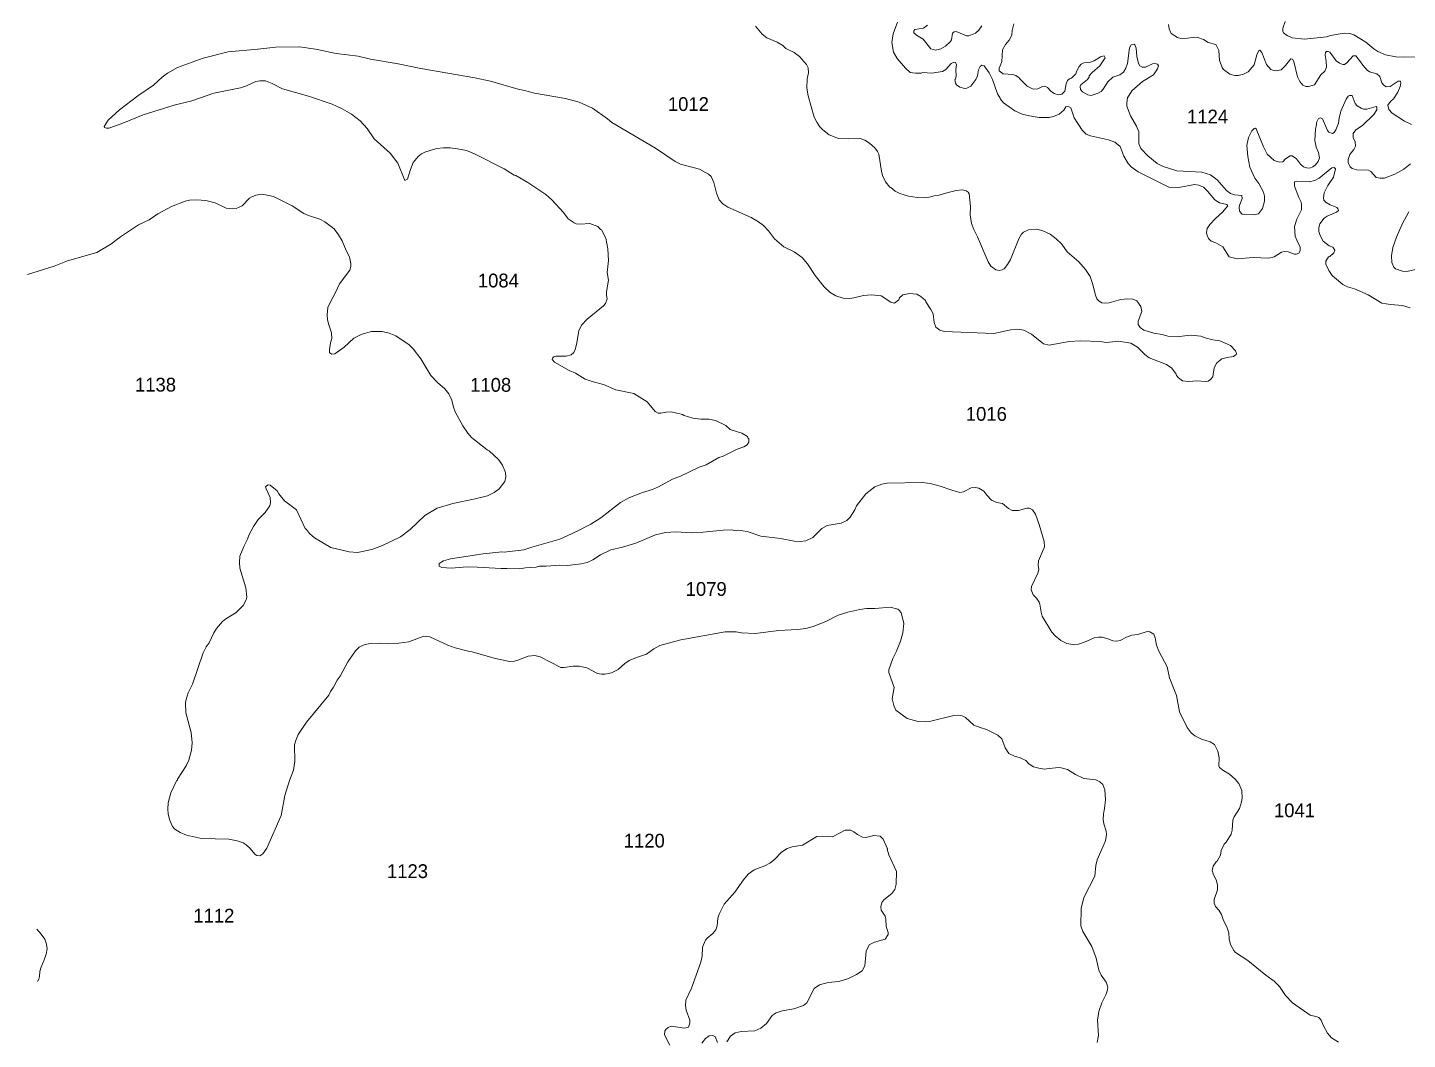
# Model space of a CAD drawing. Header units: kilometres. Extents: x 178.1 to 232.4, y 8228.7 to 8284.8.
# Drawn here: x 178.45 to 194.44, y 8251.47 to 8263.2 of the extents above; entities that cross this region are included whole.
import ezdxf

# ---------------------------------------------------------------- set-up
doc = ezdxf.new("R2010")
doc.units = ezdxf.units.KM
doc.layers.add('2', color=7, linetype='Continuous')
doc.layers.add('21', color=7, linetype='Continuous')
doc.styles.add('dgn002', font='dgn002.shx')

msp = doc.modelspace()

# ---------------------------------------------------------------- linework, layer by layer
at = {"layer": '2', "color": 3, "linetype": 'Continuous', "lineweight": 0, "flags": 128}
for points in [[(189.7237, 8262.3827), (189.6929, 8262.4329), (189.6351, 8262.5988), (189.5951, 8262.6752), (189.5358, 8262.7578), (189.5079, 8262.7639), (189.4897, 8262.7502), (189.4724, 8262.7093), (189.4578, 8262.6415), (189.4385, 8262.5962), (189.3832, 8262.521), (189.3373, 8262.4983), (189.3135, 8262.4945), (189.2527, 8262.5092), (189.2145, 8262.5374), (189.2044, 8262.5544), (189.1977, 8262.5985), (189.2039, 8262.6033), (189.2106, 8262.6404), (189.2076, 8262.7126), (189.2141, 8262.7671), (189.204, 8262.7959), (189.1858, 8262.7984), (189.1521, 8262.7842), (189.0935, 8262.7119), (189.0536, 8262.6921), (188.9276, 8262.6707), (188.826, 8262.6804), (188.8051, 8262.6722), (188.7418, 8262.6706), (188.678, 8262.6804), (188.6227, 8262.7304), (188.5261, 8262.8418), (188.4858, 8262.9147), (188.4653, 8263.0267), (188.4827, 8263.1288), (188.5324, 8263.2623)], [(188.8792, 8263.2266), (188.8328, 8263.1942), (188.7342, 8263.1775), (188.7206, 8263.1609)], [(189.8793, 8263.2441), (189.8628, 8263.165), (189.8593, 8263.111), (189.826, 8263.0541), (189.7832, 8263.004), (189.7478, 8262.9417), (189.7424, 8262.8029), (189.7098, 8262.7311), (189.7118, 8262.6981), (189.757, 8262.6653), (189.8692, 8262.6572), (189.9043, 8262.6438), (189.9443, 8262.6179), (189.9453, 8262.6097), (190.0347, 8262.5209), (190.1059, 8262.4869), (190.1607, 8262.4892), (190.2136, 8262.5168), (190.2442, 8262.5188), (190.2713, 8262.5037), (190.3098, 8262.4621), (190.3466, 8262.4339), (190.3999, 8262.4188), (190.4364, 8262.4275), (190.4734, 8262.4614), (190.4863, 8262.5481), (190.5016, 8262.5865), (190.5261, 8262.6045), (190.5506, 8262.6129), (190.6013, 8262.6643), (190.6114, 8262.6979), (190.6396, 8262.7495), (190.6622, 8262.7769), (190.6919, 8262.7905), (190.7574, 8262.7956), (190.8124, 8262.8138), (190.886, 8262.862), (190.9284, 8262.8711), (190.9384, 8262.8496), (190.8768, 8262.7568), (190.7877, 8262.6802), (190.7553, 8262.639), (190.7544, 8262.6247), (190.7362, 8262.5961), (190.6571, 8262.5346), (190.6497, 8262.5185), (190.6543, 8262.4803), (190.6749, 8262.4541), (190.7368, 8262.4192), (190.7789, 8262.4141), (190.8576, 8262.4393), (190.8925, 8262.4595), (190.918, 8262.485), (190.9692, 8262.5689), (191.0302, 8262.6267)], [(193.266, 8262.5161), (193.2314, 8262.532), (193.1983, 8262.5731), (193.1696, 8262.6304), (193.1266, 8262.8081), (193.1125, 8262.8334), (193.0918, 8262.8377), (193.0311, 8262.7595), (192.9801, 8262.7103), (192.9232, 8262.6986), (192.8836, 8262.7044), (192.8597, 8262.7151), (192.8099, 8262.7712), (192.7564, 8262.9101), (192.7315, 8262.9367), (192.7212, 8262.9328), (192.6971, 8262.8845), (192.6679, 8262.7673), (192.597, 8262.6863), (192.543, 8262.6609), (192.4807, 8262.6437), (192.4431, 8262.6427), (192.3843, 8262.6607), (192.3114, 8262.7156), (192.2941, 8262.7377), (192.2636, 8262.8176), (192.256, 8262.9332), (192.2236, 8263.0055), (192.1351, 8263.0269), (192.0797, 8263.0604), (192.0155, 8263.0852), (191.9754, 8263.0884), (191.8947, 8263.0752), (191.8157, 8263.0727), (191.7779, 8263.0856), (191.7056, 8263.1308), (191.6808, 8263.1863), (191.6749, 8263.2344)], [(193.028, 8263.2696), (192.9984, 8263.1932), (192.9999, 8263.1591), (193.0074, 8263.1405), (193.0485, 8263.1079), (193.109, 8263.0807), (193.2495, 8263.0668), (193.5068, 8263.0919), (193.5536, 8263.1067), (193.7117, 8263.1343), (193.7742, 8263.1301), (193.8228, 8263.1148), (193.9611, 8263.0326), (194.053, 8262.9527), (194.1014, 8262.9216), (194.1911, 8262.8857), (194.31, 8262.8615), (194.4008, 8262.8565), (194.577, 8262.8593)], [(186.8853, 8263.2164), (186.9619, 8263.122), (187.0171, 8263.0796), (187.1368, 8263.0325), (187.2025, 8262.9913), (187.2361, 8262.9567), (187.3322, 8262.9115), (187.3973, 8262.8642), (187.4762, 8262.7719), (187.4942, 8262.7324), (187.4989, 8262.6745), (187.4827, 8262.604), (187.4792, 8262.4968), (187.4958, 8262.4072), (187.5659, 8262.1615), (187.596, 8262.1015), (187.6319, 8262.0489), (187.6646, 8262.0142), (187.7415, 8261.9559), (187.8465, 8261.9119), (187.9587, 8261.9083), (188.0995, 8261.9129), (188.1526, 8261.8942), (188.2088, 8261.8586), (188.268, 8261.8041), (188.2992, 8261.7646), (188.3147, 8261.7336), (188.3449, 8261.5336), (188.3574, 8261.4865), (188.3944, 8261.4097), (188.4425, 8261.3474), (188.4534, 8261.345), (188.5047, 8261.3044), (188.5596, 8261.2762), (188.6577, 8261.2468), (188.7587, 8261.23), (188.8395, 8261.2254), (188.9046, 8261.232), (188.9559, 8261.248), (189.0158, 8261.2565), (189.1044, 8261.2846), (189.2135, 8261.309), (189.2854, 8261.3176), (189.326, 8261.3075), (189.3501, 8261.2908), (189.362, 8261.2707), (189.3769, 8261.1246), (189.3735, 8261.0267), (189.39, 8260.9264), (189.4149, 8260.86)], [(188.7206, 8263.1609), (188.7205, 8263.1408), (188.7522, 8263.1116), (188.8289, 8263.067), (188.9167, 8262.9537)], [(189.033, 8262.9537), (189.0869, 8262.9857), (189.1447, 8263.0366), (189.1577, 8263.0588), (189.1711, 8263.1352), (189.1894, 8263.151), (189.2129, 8263.1544), (189.33, 8263.1051), (189.3605, 8263.1053), (189.4366, 8263.135), (189.4762, 8263.1714), (189.51, 8263.2189)], [(188.4982, 8260.0058), (188.4533, 8260.0158), (188.3415, 8260.0911), (188.2298, 8260.1027), (188.1383, 8260.0928), (188.0262, 8260.0656), (187.9778, 8260.06), (187.9033, 8260.0623), (187.816, 8260.089), (187.7495, 8260.1269), (187.6812, 8260.1955), (187.5784, 8260.3261), (187.4886, 8260.4622), (187.4254, 8260.5335), (187.3326, 8260.5981), (187.2146, 8260.6567), (187.1051, 8260.7485), (187.0362, 8260.8423), (186.977, 8260.9043), (186.922, 8260.9471), (186.8362, 8260.9962), (186.5663, 8261.1164), (186.5058, 8261.1551), (186.465, 8261.2029), (186.4334, 8261.2811), (186.4009, 8261.4031), (186.3699, 8261.4732), (186.3401, 8261.5001), (186.2372, 8261.5595), (186.0141, 8261.6167), (185.9551, 8261.6468), (185.7261, 8261.7997), (185.2183, 8262.1007), (185.1715, 8262.1421), (184.997, 8262.2672), (184.8429, 8262.336), (184.6843, 8262.3775), (184.3229, 8262.44), (184.2078, 8262.4714), (184.1321, 8262.4851), (183.8112, 8262.5767), (183.6315, 8262.6176), (183.0035, 8262.7247), (182.7432, 8262.7804), (182.4209, 8262.8349), (182.2797, 8262.8666), (182.0244, 8262.8993), (181.784, 8262.9503), (181.5997, 8262.9749), (181.3233, 8262.9733), (181.1173, 8262.9488), (180.7728, 8262.9205), (180.4837, 8262.8433), (180.1848, 8262.7382), (180.0684, 8262.6717), (180.007, 8262.6249), (179.9076, 8262.5338), (179.7234, 8262.4071), (179.5114, 8262.2474), (179.3788, 8262.1268), (179.3334, 8262.0517), (179.3384, 8262.0418), (179.3612, 8262.0336), (179.3885, 8262.0346), (179.5317, 8262.0826), (179.7858, 8262.1865), (180.1453, 8262.2987), (180.3521, 8262.3489), (180.6042, 8262.438), (180.9143, 8262.5008), (180.9848, 8262.5242), (181.0934, 8262.5739), (181.1381, 8262.5834), (181.2053, 8262.583), (181.2831, 8262.5522), (181.4016, 8262.4914), (181.7042, 8262.4046), (181.9777, 8262.3103), (182.0935, 8262.259), (182.2035, 8262.1953), (182.3014, 8262.1184), (182.382, 8262.028), (182.4661, 8261.9095), (182.6486, 8261.7449), (182.7376, 8261.6288), (182.82, 8261.4283), (182.8522, 8261.4433), (182.8839, 8261.5552), (182.917, 8261.6372), (182.973, 8261.7031), (183.014, 8261.7347), (183.0515, 8261.7536), (183.1883, 8261.7961), (183.268, 8261.8047), (183.347, 8261.8048)], [(188.9167, 8262.9537), (188.9722, 8262.9391), (189.033, 8262.9537)], [(191.2421, 8263.0013), (191.2748, 8263.0077), (191.2845, 8262.9995), (191.298, 8262.9628), (191.3078, 8262.8647), (191.3269, 8262.7823), (191.3409, 8262.7546), (191.3684, 8262.7411), (191.407, 8262.7413), (191.4883, 8262.7788), (191.5136, 8262.7825), (191.5473, 8262.7774), (191.5579, 8262.7581), (191.5477, 8262.7225), (191.4997, 8262.6504), (191.3716, 8262.5758), (191.2474, 8262.4679), (191.1965, 8262.3864), (191.1893, 8262.3255), (191.1918, 8262.2888), (191.2323, 8262.1761), (191.3041, 8262.0555), (191.3303, 8261.9903), (191.3303, 8261.8519), (191.3539, 8261.7982), (191.4329, 8261.7144), (191.5428, 8261.6236), (191.6105, 8261.5893), (191.7721, 8261.5402), (192.0609, 8261.5232), (192.1604, 8261.4918), (192.2372, 8261.4348), (192.346, 8261.3113), (192.3909, 8261.2748), (192.4396, 8261.2601), (192.5221, 8261.2512), (192.5291, 8261.2181), (192.5002, 8261.1486), (192.4946, 8261.1199), (192.496, 8261.072), (192.5287, 8261.0366), (192.5499, 8261.0306), (192.6602, 8261.0278), (192.7158, 8261.0389), (192.7622, 8261.1023), (192.7858, 8261.1872), (192.7857, 8261.2431), (192.7761, 8261.2915), (192.7196, 8261.3902), (192.6753, 8261.453), (192.6168, 8261.5822), (192.5944, 8261.7063), (192.5835, 8261.8343), (192.6017, 8261.9269), (192.6404, 8262.0026), (192.6676, 8262.0305), (192.681, 8262.0317), (192.6905, 8262.0251), (192.7742, 8261.8152), (192.8169, 8261.7329), (192.8995, 8261.6601), (192.9617, 8261.6406), (192.9984, 8261.6419), (193.0309, 8261.6795), (193.0838, 8261.714), (193.108, 8261.714), (193.1581, 8261.6794), (193.2056, 8261.6172), (193.2407, 8261.5855), (193.2736, 8261.5741), (193.3133, 8261.5712), (193.3455, 8261.5842), (193.3777, 8261.6099), (193.4072, 8261.6464), (193.426, 8261.6894), (193.4115, 8261.7514), (193.3864, 8261.8127), (193.3702, 8261.8903), (193.3785, 8262.0205), (193.3914, 8262.0773), (193.3903, 8262.0991), (193.4117, 8262.1452), (193.4376, 8262.1532), (193.4587, 8262.1402), (193.5188, 8262.0061), (193.5345, 8261.9883), (193.5747, 8261.9733), (193.5941, 8261.9825), (193.6155, 8262.0123), (193.6455, 8262.0925), (193.6515, 8262.1497), (193.6723, 8262.2316), (193.7327, 8262.3682), (193.7568, 8262.4033), (193.7721, 8262.4132)], [(191.1972, 8262.7851), (191.2198, 8262.9658), (191.2421, 8263.0013)], [(194.4919, 8262.0746), (194.4094, 8262.1154), (194.2684, 8262.2084), (194.2272, 8262.2511), (194.2181, 8262.2995), (194.2459, 8262.3439), (194.2813, 8262.3737), (194.3329, 8262.4506), (194.3595, 8262.5165), (194.3676, 8262.556), (194.3625, 8262.5793), (194.337, 8262.5784), (194.2436, 8262.5172), (194.1977, 8262.5114), (194.17, 8262.5306), (194.1474, 8262.5586), (194.1255, 8262.6326), (194.091, 8262.6654), (194.005, 8262.6884), (193.9765, 8262.7077), (193.9254, 8262.7622), (193.9013, 8262.8028), (193.8455, 8262.8711), (193.8145, 8262.8741), (193.7422, 8262.7901), (193.7137, 8262.7728), (193.693, 8262.7729), (193.6557, 8262.7855), (193.6167, 8262.816), (193.5442, 8262.9153), (193.5257, 8262.9238), (193.5041, 8262.9237), (193.4936, 8262.9101), (193.4903, 8262.8781), (193.5035, 8262.8113)], [(191.0302, 8262.6267), (191.1096, 8262.6521), (191.1524, 8262.6831), (191.1808, 8262.7298), (191.1972, 8262.7851)], [(193.5035, 8262.8113), (193.5068, 8262.7425), (193.4868, 8262.6932), (193.4407, 8262.6517), (193.365, 8262.5374)], [(193.365, 8262.5374), (193.2974, 8262.516), (193.266, 8262.5161)], [(189.7621, 8262.3288), (189.7257, 8262.3693), (189.7237, 8262.3827)], [(190.176, 8262.1586), (190.0609, 8262.1759), (189.9785, 8262.1963), (189.8923, 8262.2343), (189.7621, 8262.3288)], [(193.4989, 8260.4577), (193.4971, 8260.4923), (193.5296, 8260.5432), (193.5434, 8260.5462), (193.5895, 8260.589), (193.6022, 8260.6206), (193.5778, 8260.652), (193.5356, 8260.6689), (193.4679, 8260.723), (193.4305, 8260.7889), (193.4163, 8260.8342), (193.4166, 8260.8811), (193.4291, 8260.9245), (193.4776, 8260.9884), (193.5115, 8261.0135), (193.6206, 8261.0585), (193.6446, 8261.0779), (193.6414, 8261.0923), (193.6262, 8261.1119), (193.549, 8261.1434), (193.5003, 8261.1711), (193.4741, 8261.1979), (193.4691, 8261.2274), (193.4773, 8261.2849), (193.5228, 8261.3698), (193.5863, 8261.4672), (193.6085, 8261.5613), (193.5931, 8261.5772), (193.5691, 8261.5739), (193.4192, 8261.4518), (193.3704, 8261.4256), (193.3027, 8261.413), (193.1558, 8261.4195), (193.1351, 8261.4093), (193.1348, 8261.3611), (193.184, 8261.2293), (193.2102, 8261.1766), (193.2174, 8261.1455), (193.2173, 8261.0865), (193.1623, 8260.977), (193.1353, 8260.894), (193.1442, 8260.7828), (193.16, 8260.7351), (193.199, 8260.6551), (193.2005, 8260.6106), (193.1854, 8260.5853), (193.1554, 8260.5738), (193.1331, 8260.5736), (193.0617, 8260.6), (193.0171, 8260.6031), (192.984, 8260.5948), (192.8997, 8260.5418), (192.8312, 8260.5275), (192.6535, 8260.5339), (192.4698, 8260.5176), (192.3777, 8260.541), (192.3035, 8260.6557), (192.2243, 8260.7027), (192.1688, 8260.725), (192.138, 8260.7522), (192.1195, 8260.8), (192.1159, 8260.8271), (192.1229, 8260.8703), (192.1517, 8260.9152), (192.218, 8260.985), (192.3014, 8261.0602), (192.3605, 8261.1323), (192.3499, 8261.1501), (192.2666, 8261.1692), (192.2094, 8261.2028), (192.1263, 8261.3023), (192.0776, 8261.349), (192.0244, 8261.3719), (191.9735, 8261.3801), (191.7925, 8261.3452), (191.6773, 8261.3511), (191.3204, 8261.529), (191.2414, 8261.5862), (191.2045, 8261.6247), (191.1547, 8261.7093), (191.1133, 8261.8195), (191.053, 8261.8699), (190.9792, 8261.8975), (190.7686, 8261.9437), (190.7196, 8261.9649), (190.6725, 8262.0122), (190.58, 8262.1543), (190.5413, 8262.2675), (190.5127, 8262.2851), (190.4829, 8262.2799), (190.46, 8262.2424), (190.4064, 8262.1969), (190.3404, 8262.1681), (190.292, 8262.1571), (190.176, 8262.1586)], [(193.9729, 8262.2539), (194.0828, 8262.285), (194.0908, 8262.2763), (194.0878, 8262.245), (194.0529, 8262.1926), (193.9242, 8262.0662), (193.8443, 8262.0136), (193.8132, 8261.9734), (193.8132, 8261.9261), (193.836, 8261.8764), (193.8423, 8261.8239), (193.8231, 8261.7856), (193.7772, 8261.7296), (193.7571, 8261.669), (193.7579, 8261.6369), (193.7814, 8261.5866), (193.8049, 8261.5665), (193.8582, 8261.551), (193.9939, 8261.5478), (194.0212, 8261.5306), (194.0828, 8261.4629), (194.1271, 8261.4523), (194.177, 8261.4555), (194.2962, 8261.4984), (194.401, 8261.557), (194.4795, 8261.6187)], [(193.7721, 8262.4132), (193.8015, 8262.4114), (193.8365, 8262.321), (193.8599, 8262.2933), (193.9062, 8262.2642)], [(193.9062, 8262.2642), (193.9355, 8262.254), (193.9729, 8262.2539)], [(183.347, 8261.8048), (183.4317, 8261.7948), (183.5347, 8261.7736), (183.6269, 8261.7375), (183.9705, 8261.5607)], [(184.1082, 8261.4836), (184.2464, 8261.4046), (184.4559, 8261.2625), (184.5225, 8261.2027), (184.6595, 8261.0541), (184.7144, 8260.9831), (184.7817, 8260.9349), (184.806, 8260.9242), (184.8522, 8260.9192), (184.9659, 8260.9271), (185.0589, 8260.8931), (185.0879, 8260.8602), (185.0991, 8260.8559), (185.1493, 8260.757), (185.1751, 8260.6355), (185.1797, 8260.5004), (185.165, 8260.3613), (185.1813, 8260.2724), (185.1585, 8260.1371), (185.1584, 8260.0929), (185.1663, 8260.0533), (185.1482, 8259.9997), (185.124, 8259.9731), (184.9326, 8259.8179), (184.8692, 8259.7487), (184.8367, 8259.6823), (184.8107, 8259.5252), (184.7942, 8259.4668), (184.7775, 8259.4327), (184.7466, 8259.4069), (184.6892, 8259.3902), (184.5699, 8259.39), (184.5468, 8259.3836), (184.5303, 8259.3648), (184.5299, 8259.3508), (184.5539, 8259.32), (184.7265, 8259.2225), (184.7976, 8259.1917), (184.9121, 8259.1231), (185.0043, 8259.0903), (185.1213, 8259.06), (185.2644, 8258.9999), (185.4757, 8258.9551), (185.6279, 8258.8593), (185.7218, 8258.7478), (185.7551, 8258.7287), (185.7878, 8258.727), (185.8503, 8258.7398), (185.9089, 8258.743), (186.0407, 8258.7121), (186.0591, 8258.7012), (186.1592, 8258.6709), (186.252, 8258.6609), (186.3427, 8258.6592), (186.4229, 8258.6446), (186.5422, 8258.5864), (186.5922, 8258.5394), (186.7273, 8258.4967), (186.7926, 8258.4578), (186.796, 8258.4427), (186.8072, 8258.4322), (186.8072, 8258.3923), (186.7882, 8258.362), (186.752, 8258.3364), (186.6733, 8258.3121), (186.5113, 8258.2313), (186.4618, 8258.2131), (186.3119, 8258.1315), (186.2322, 8258.1014), (186.0156, 8257.9998), (185.9215, 8257.9641), (185.7594, 8257.8734), (185.6902, 8257.8422), (185.574, 8257.8074), (185.4152, 8257.7473), (185.3216, 8257.6921), (185.0941, 8257.5154), (184.9779, 8257.4433), (184.8009, 8257.3513), (184.6175, 8257.2693), (184.2932, 8257.1762), (184.1989, 8257.1431), (183.9699, 8257.1171), (183.9462, 8257.1201), (183.727, 8257.0971), (183.3496, 8257.0392), (183.2694, 8257.0167), (183.2171, 8256.9858), (183.2197, 8256.9543), (183.2476, 8256.9394), (183.3583, 8256.9326), (183.5413, 8256.9457), (183.6579, 8256.944), (183.937, 8256.926), (184.001, 8256.9291)], [(183.9705, 8261.5607), (184.0879, 8261.4891), (184.1082, 8261.4836)], [(180.8169, 8261.097), (180.7471, 8261.1052), (180.622, 8261.1666), (180.5116, 8261.1954), (180.4047, 8261.2022), (180.3231, 8261.197), (180.2745, 8261.1863), (180.1157, 8261.1268), (179.9577, 8261.0412), (179.8556, 8260.9722), (179.7318, 8260.9117), (179.5244, 8260.7717), (179.4128, 8260.6886), (179.2478, 8260.591), (178.9108, 8260.4947), (178.7536, 8260.4341), (178.4463, 8260.338)], [(180.9084, 8256.9332), (180.9018, 8256.9968), (180.9084, 8257.0701), (180.953, 8257.1827), (180.9962, 8257.2663), (181.0118, 8257.3138), (181.0652, 8257.4138), (181.1208, 8257.4955), (181.2012, 8257.5779), (181.2545, 8257.6549), (181.2638, 8257.6924), (181.2588, 8257.7521), (181.2108, 8257.8524), (181.2064, 8257.8741), (181.2146, 8257.8868), (181.2337, 8257.8967), (181.2578, 8257.8954), (181.3406, 8257.8267), (181.3591, 8257.7924), (181.4241, 8257.7106), (181.5632, 8257.6086), (181.6655, 8257.3906), (181.6806, 8257.381), (181.7151, 8257.3325), (181.7743, 8257.2839), (181.9632, 8257.1724), (182.176, 8257.1204), (182.2728, 8257.1137), (182.4378, 8257.1461), (182.5621, 8257.1932), (182.7706, 8257.2959), (182.8823, 8257.3806), (183.052, 8257.5416), (183.1961, 8257.6267), (183.3768, 8257.6812), (183.6357, 8257.7338), (183.7768, 8257.7691), (183.8547, 8257.8074), (183.9143, 8257.8515), (183.978, 8257.9367), (183.9913, 8257.9892), (183.9862, 8258.0419), (183.9514, 8258.1246), (183.906, 8258.1915), (183.7986, 8258.2904), (183.7742, 8258.3033), (183.5932, 8258.4469), (183.5499, 8258.4954), (183.492, 8258.5833), (183.402, 8258.7451), (183.3826, 8258.7985), (183.3654, 8258.8793), (183.3305, 8258.9548), (183.284, 8259.0127), (183.1973, 8259.0847), (183.12, 8259.1666), (183.004, 8259.3581), (182.9165, 8259.474), (182.8704, 8259.52), (182.7157, 8259.6254), (182.6367, 8259.6566), (182.5577, 8259.6748), (182.4353, 8259.6746), (182.3207, 8259.6434), (182.2292, 8259.5978), (182.1165, 8259.4954), (182.0085, 8259.4152), (181.9702, 8259.4117), (181.9471, 8259.4326), (181.9454, 8259.4634), (181.9568, 8259.5424), (181.9749, 8259.5959), (181.9715, 8259.6598), (181.9358, 8259.7631), (181.924, 8259.8164), (181.9207, 8259.8697), (181.9285, 8259.9536), (181.9537, 8260.0138), (182.0178, 8260.1292), (182.0639, 8260.2278), (182.1809, 8260.3865), (182.1924, 8260.4281), (182.1939, 8260.4648), (182.1766, 8260.5432), (182.138, 8260.6131), (182.0917, 8260.7282), (182.0507, 8260.7973), (182.0006, 8260.8653), (181.8933, 8260.9484), (181.8352, 8260.979), (181.7014, 8261.0218), (181.6498, 8261.0455), (181.5147, 8261.131), (181.2975, 8261.2398), (181.1658, 8261.268)], [(181.1658, 8261.268), (181.0927, 8261.2565), (181.0473, 8261.2388), (181.0201, 8261.2209), (180.9356, 8261.1347)], [(180.9356, 8261.1347), (180.863, 8261.1021), (180.8169, 8261.097)], [(194.4603, 8261.0616), (194.3835, 8260.9212), (194.3181, 8260.7703), (194.2745, 8260.6491), (194.2589, 8260.5523), (194.2644, 8260.4766), (194.2862, 8260.4217), (194.3071, 8260.403), (194.3885, 8260.3741), (194.4363, 8260.3696), (194.5366, 8260.3939)], [(189.4149, 8260.86), (189.4607, 8260.7748), (189.5824, 8260.482), (189.6146, 8260.4332), (189.6717, 8260.3925), (189.7105, 8260.3827), (189.7464, 8260.3906), (189.767, 8260.404), (189.8078, 8260.4512), (189.8431, 8260.5116), (189.9373, 8260.7494), (189.9704, 8260.8043), (189.9939, 8260.8259), (190.0491, 8260.856), (190.1476, 8260.8616), (190.216, 8260.8441), (190.3004, 8260.8038), (190.3695, 8260.7512), (190.4354, 8260.687), (190.4991, 8260.6005), (190.6334, 8260.4824), (190.713, 8260.3963), (190.7668, 8260.312), (190.7944, 8260.2338), (190.8274, 8260.0955), (190.8442, 8260.0545), (190.8704, 8260.0269), (190.9022, 8260.0077), (190.9423, 8260.004), (190.9841, 8260.0095), (191.1215, 8260.0454), (191.1991, 8260.0533), (191.2591, 8260.0497), (191.3056, 8260.0305), (191.354, 8259.9672), (191.3637, 8259.9093), (191.3226, 8259.7966), (191.3227, 8259.7566), (191.3462, 8259.7221), (191.3878, 8259.6897), (191.5027, 8259.655), (191.5986, 8259.639), (191.6673, 8259.6205), (191.7627, 8259.6156), (191.931, 8259.6321), (192.0483, 8259.6227), (192.1007, 8259.6006), (192.1877, 8259.5782), (192.2704, 8259.569), (192.3919, 8259.5119), (192.4498, 8259.4496), (192.4614, 8259.422), (192.4601, 8259.4104), (192.4255, 8259.3851), (192.3527, 8259.3755), (192.2935, 8259.3592), (192.2353, 8259.3114), (192.202, 8259.2541), (192.1869, 8259.1508), (192.1624, 8259.1176), (192.1334, 8259.0989), (192.1084, 8259.0956), (192.004, 8259.1053), (191.9109, 8259.0955), (191.8358, 8259.1046), (191.7879, 8259.1372), (191.7647, 8259.1648), (191.7632, 8259.1795), (191.7143, 8259.2513), (191.6489, 8259.2925), (191.451, 8259.3704), (191.3982, 8259.4098), (191.3156, 8259.4936), (191.2354, 8259.5401), (191.0938, 8259.5628), (190.9548, 8259.5497), (190.8772, 8259.5594), (190.6592, 8259.5661), (190.5217, 8259.5612), (190.2899, 8259.5169), (190.2228, 8259.5312), (190.0841, 8259.6437), (189.9974, 8259.6894), (189.9245, 8259.7044), (189.8462, 8259.6944), (189.6501, 8259.6518), (189.0725, 8259.6765), (189.0219, 8259.6919), (188.9756, 8259.7261), (188.9556, 8259.7808), (188.9455, 8259.8794), (188.9182, 8259.9321), (188.8591, 8260.0198), (188.8546, 8260.0354), (188.8025, 8260.0797)], [(193.5727, 8260.325), (193.5339, 8260.3811), (193.4989, 8260.4577)], [(193.9888, 8260.101), (193.8294, 8260.1702), (193.7498, 8260.1936), (193.6945, 8260.2213), (193.5727, 8260.325)], [(188.5548, 8260.067), (188.5462, 8260.0425), (188.4982, 8260.0058)], [(188.8025, 8260.0797), (188.7551, 8260.108), (188.6709, 8260.1175), (188.593, 8260.1014), (188.5548, 8260.067)], [(194.4772, 8259.9482), (194.3883, 8259.9771), (194.2461, 8259.9877), (194.1461, 8260.0025), (193.9888, 8260.101)], [(184.6177, 8256.9671), (184.704, 8256.9623), (184.866, 8256.9822), (184.9345, 8256.9985), (184.9997, 8257.0278), (185.0893, 8257.0872), (185.2077, 8257.1448), (185.3434, 8257.1763), (185.4989, 8257.2227), (185.7245, 8257.3177), (185.8425, 8257.3454), (185.9616, 8257.3539), (186.1433, 8257.3408), (186.2802, 8257.3474), (186.5113, 8257.3737), (186.6035, 8257.3753), (186.6695, 8257.3654), (186.6873, 8257.3703), (186.7879, 8257.3571), (186.9459, 8257.303), (187.1745, 8257.2746), (187.3337, 8257.2437), (187.405, 8257.2404), (187.4678, 8257.2484), (187.5499, 8257.2865), (187.6548, 8257.3896), (187.7165, 8257.4272), (187.8775, 8257.4528), (187.946, 8257.4836), (187.9837, 8257.5214), (188.0367, 8257.6068), (188.057, 8257.6535), (188.164, 8257.795), (188.2707, 8257.8731), (188.3516, 8257.9053), (188.4102, 8257.9167), (188.8197, 8257.9249), (188.9105, 8257.9135), (189.0258, 8257.8841), (189.161, 8257.8358), (189.2536, 8257.81), (189.2956, 8257.8148), (189.3877, 8257.8615), (189.4319, 8257.8674), (189.474, 8257.8609), (189.5333, 8257.8229), (189.5657, 8257.7775), (189.6223, 8257.7195), (189.6822, 8257.6946), (189.751, 8257.6811), (189.8182, 8257.624), (189.8622, 8257.6007), (189.9335, 8257.6006), (190.0332, 8257.627), (190.0634, 8257.6253), (190.0968, 8257.607), (190.1328, 8257.5573), (190.1749, 8257.4376), (190.2313, 8257.2387), (190.2346, 8257.1801), (190.1678, 8257.018), (190.1638, 8256.9672), (190.1685, 8256.9154), (190.1584, 8256.872), (190.0873, 8256.7176), (190.0799, 8256.6797), (190.1031, 8256.6237), (190.1444, 8256.583), (190.1752, 8256.5375), (190.1835, 8256.5137), (190.1958, 8256.4198), (190.2083, 8256.3763), (190.3227, 8256.1906), (190.3602, 8256.1455), (190.4269, 8256.0908), (190.4932, 8256.0575), (190.5875, 8256.0438), (190.632, 8256.0493), (190.7204, 8256.0794), (190.8134, 8256.1224), (190.8615, 8256.1327), (190.9061, 8256.1309), (190.9838, 8256.11), (191.0288, 8256.0882), (191.0733, 8256.0834), (191.1149, 8256.092), (191.1886, 8256.1323), (191.2472, 8256.1536), (191.3166, 8256.1627), (191.4257, 8256.1982), (191.4579, 8256.1936), (191.505, 8256.1667), (191.5202, 8256.1253), (191.5352, 8256.0389), (191.5631, 8255.9674)], [(180.9888, 8256.5951), (180.9776, 8256.7015), (180.9084, 8256.9332)], [(184.001, 8256.9291), (184.151, 8256.9227), (184.2201, 8256.9358), (184.3438, 8256.9441), (184.3808, 8256.9539)], [(184.3808, 8256.9539), (184.4604, 8256.954), (184.6177, 8256.9671)], [(180.7439, 8256.3432), (180.8623, 8256.4125), (180.9462, 8256.4997), (180.9819, 8256.5625), (180.9888, 8256.5951)], [(186.6621, 8256.1918), (186.5333, 8256.1926), (186.0197, 8256.1018), (185.7776, 8256.0363), (185.7069, 8255.9951), (185.6202, 8255.9333), (185.504, 8255.8955), (185.4217, 8255.8591), (185.3718, 8255.8276), (185.2916, 8255.7574), (185.2153, 8255.7188), (185.1386, 8255.7014), (185.0992, 8255.7014), (185.054, 8255.7115), (184.9294, 8255.7753), (184.8397, 8255.7934), (184.7719, 8255.795), (184.667, 8255.7779), (184.6275, 8255.7806), (184.3887, 8255.9035), (184.328, 8255.917), (184.2497, 8255.912), (184.1319, 8255.8646), (184.0917, 8255.8545), (184.0321, 8255.8497), (183.8548, 8255.8859), (183.6018, 8255.9611), (183.5707, 8255.9633), (183.4031, 8256.0078), (183.3194, 8256.0381), (183.1104, 8256.1336), (183.0384, 8256.1423), (182.8657, 8256.0765), (182.7486, 8256.0619), (182.6308, 8256.0571), (182.5328, 8256.0633), (182.4135, 8256.0585), (182.3501, 8256.043), (182.2898, 8256.0157), (182.2466, 8255.9729), (182.1581, 8255.8435), (182.0712, 8255.6804), (182.0368, 8255.6334), (181.9946, 8255.55), (181.9582, 8255.5014), (181.9382, 8255.4606), (181.6788, 8255.145), (181.5846, 8255.0028), (181.5583, 8254.9436), (181.5419, 8254.8835), (181.5453, 8254.6881), (181.5303, 8254.5882), (181.481, 8254.4695), (181.4305, 8254.2971), (181.3868, 8254.0639), (181.2197, 8253.6841), (181.1724, 8253.6198), (181.1397, 8253.5961), (181.1028, 8253.5992), (181.0859, 8253.6096), (181.024, 8253.6845), (180.9809, 8253.7245), (180.944, 8253.7477), (180.8773, 8253.7709), (180.7794, 8253.7887), (180.4617, 8253.7973), (180.2885, 8253.8342), (180.2145, 8253.8658), (180.1546, 8253.904), (180.126, 8253.9349), (180.0905, 8254.0185), (180.0744, 8254.0819), (180.0706, 8254.1351), (180.0758, 8254.2108), (180.1066, 8254.3247), (180.1726, 8254.4646), (180.1836, 8254.4733), (180.1848, 8254.4842), (180.2845, 8254.6381), (180.317, 8254.7034), (180.3471, 8254.8198), (180.3536, 8254.9047), (180.3419, 8255.0246), (180.2813, 8255.2536), (180.278, 8255.3721), (180.283, 8255.4084), (180.3093, 8255.4874), (180.3566, 8255.5855), (180.4815, 8255.9502), (180.5151, 8256.0174), (180.5506, 8256.0662), (180.6039, 8256.182), (180.6353, 8256.2313), (180.7076, 8256.3135), (180.7439, 8256.3432)], [(190.8448, 8251.4303), (190.8633, 8251.5113), (190.8519, 8251.6884), (190.8673, 8251.7895), (190.9023, 8251.8912), (190.952, 8251.9914), (190.9671, 8252.0413), (190.9687, 8252.073), (190.9524, 8252.1321), (190.8934, 8252.2113), (190.8675, 8252.2689), (190.8354, 8252.4088), (190.7846, 8252.5437), (190.6794, 8252.7182), (190.6576, 8252.7846), (190.6593, 8252.9847), (190.6924, 8253.1144), (190.8184, 8253.3602), (190.8328, 8253.4841), (190.8479, 8253.5494), (190.9428, 8253.7703), (190.9539, 8253.843), (190.9506, 8253.8836), (190.9243, 8253.9666), (190.9177, 8254.0158), (190.9194, 8254.0843), (190.9325, 8254.1449), (190.9423, 8254.2437), (190.9375, 8254.3601), (190.9122, 8254.4213), (190.8774, 8254.4524), (190.8309, 8254.4761), (190.6916, 8254.492), (190.5958, 8254.5396), (190.5011, 8254.5968), (190.4282, 8254.6167), (190.3959, 8254.6183), (190.2313, 8254.6019), (190.1697, 8254.6108), (190.1102, 8254.628), (190.0557, 8254.6624), (190.0194, 8254.6994), (189.9553, 8254.7315), (189.89, 8254.7508), (189.8233, 8254.7833), (189.7814, 8254.8498), (189.7424, 8254.9518), (189.6942, 8254.9939), (189.5655, 8255.0623), (189.49, 8255.0827), (189.4183, 8255.1123), (189.3221, 8255.1984), (189.2819, 8255.2195), (189.2444, 8255.2273), (189.1851, 8255.2241), (188.902, 8255.1535), (188.8533, 8255.1486), (188.7704, 8255.1517), (188.6435, 8255.1876), (188.5132, 8255.2838), (188.4877, 8255.3373), (188.4702, 8255.4169), (188.4913, 8255.5475), (188.431, 8255.7231), (188.4306, 8255.7544), (188.4765, 8255.8851), (188.521, 8255.9681), (188.5662, 8256.0854), (188.5947, 8256.1807), (188.605, 8256.2892), (188.574, 8256.4172), (188.5652, 8256.4217), (188.5566, 8256.4407), (188.5352, 8256.4567), (188.4454, 8256.4783), (188.2725, 8256.4635), (188.1739, 8256.4618), (188.0942, 8256.4517), (187.9565, 8256.4223), (187.8437, 8256.3857), (187.7003, 8256.3139), (187.5559, 8256.2561)], [(186.8807, 8256.1756), (186.7227, 8256.1804), (186.6621, 8256.1918)], [(187.5559, 8256.2561), (187.4707, 8256.2333), (187.3712, 8256.2199), (187.156, 8256.2082), (186.8807, 8256.1756)], [(191.5631, 8255.9674), (191.6567, 8255.7877), (191.6851, 8255.6604), (191.7648, 8255.4559), (191.7995, 8255.2664)], [(191.7995, 8255.2664), (191.8908, 8255.0851), (191.9355, 8255.0211)], [(191.9355, 8255.0211), (191.9805, 8254.9858), (192.0561, 8254.9484), (192.1565, 8254.918), (192.2075, 8254.8867), (192.2476, 8254.8092), (192.2623, 8254.7309), (192.2592, 8254.6374), (192.2663, 8254.6214), (192.3148, 8254.5812), (192.3815, 8254.5437), (192.4473, 8254.4844), (192.4907, 8254.433), (192.5227, 8254.3542), (192.5273, 8254.2653), (192.5206, 8254.2226), (192.4951, 8254.1456), (192.4332, 8254.0477), (192.4182, 8254.0094), (192.4123, 8253.8922), (192.3999, 8253.8472), (192.3429, 8253.7548), (192.3198, 8253.7303), (192.2842, 8253.6577), (192.2763, 8253.604), (192.2394, 8253.5358), (192.226, 8253.528), (192.1908, 8253.4741), (192.1786, 8253.4273), (192.1937, 8253.3767), (192.2267, 8253.3166), (192.241, 8253.258), (192.241, 8253.2002), (192.2022, 8253.0899), (192.2017, 8253.0483), (192.219, 8253.0073), (192.2562, 8252.9651), (192.2875, 8252.9154), (192.31, 8252.8446), (192.3489, 8252.7724), (192.3715, 8252.7041), (192.378, 8252.6351), (192.3932, 8252.5661), (192.4316, 8252.4989), (192.4513, 8252.4759), (192.5922, 8252.3826), (192.804, 8252.2102), (192.8983, 8252.1438), (192.9613, 8252.0788), (193.0283, 8251.9743), (193.113, 8251.8898), (193.3159, 8251.7479), (193.3976, 8251.7296), (193.4171, 8251.7199), (193.4454, 8251.6905), (193.468, 8251.6311), (193.5165, 8251.541), (193.565, 8251.4872), (193.6452, 8251.4366)], [(187.312, 8253.7015), (187.4288, 8253.7185), (187.5951, 8253.8199)], [(187.5951, 8253.8199), (187.6642, 8253.8249), (187.7794, 8253.8153), (187.9238, 8253.8923), (187.9884, 8253.8915), (188.0255, 8253.8758), (188.0673, 8253.8417), (188.1267, 8253.8113), (188.1632, 8253.8101), (188.2568, 8253.8315), (188.3312, 8253.8232), (188.365, 8253.7881), (188.4142, 8253.6788)], [(188.4142, 8253.6788), (188.4114, 8253.6719), (188.4311, 8253.6062), (188.5194, 8253.4127), (188.516, 8253.268), (188.4999, 8253.2034), (188.4668, 8253.1583), (188.3719, 8253.0841), (188.3514, 8253.055), (188.3399, 8253.0038), (188.3417, 8252.9665), (188.3885, 8252.8944), (188.3977, 8252.8662), (188.4023, 8252.7774), (188.4235, 8252.7081), (188.4223, 8252.6834), (188.3898, 8252.6278), (188.2636, 8252.5945), (188.2026, 8252.5646), (188.1689, 8252.4917), (188.1538, 8252.3191), (188.1226, 8252.2614), (188.0573, 8252.2192), (187.965, 8252.1719), (187.8512, 8252.1395), (187.7275, 8252.1265), (187.6268, 8252.0995), (187.5654, 8252.0587), (187.4808, 8251.8914), (187.4427, 8251.8619), (187.3303, 8251.82), (187.1953, 8251.7976), (187.1243, 8251.7759), (187.0804, 8251.7455), (187.0121, 8251.6529), (186.9486, 8251.5959), (186.8785, 8251.5665), (186.7187, 8251.56), (186.6503, 8251.5421), (186.5959, 8251.5059), (186.5525, 8251.4393)], [(187.0516, 8253.5114), (187.1076, 8253.5523), (187.1879, 8253.6373), (187.2507, 8253.6811), (187.312, 8253.7015)], [(185.8939, 8251.402), (185.832, 8251.5199), (185.8335, 8251.5631), (185.8452, 8251.5833), (185.8727, 8251.6044), (185.9071, 8251.6188), (186.0629, 8251.5963), (186.1069, 8251.6087), (186.1227, 8251.6549), (186.1229, 8251.692), (186.0817, 8251.8043), (186.0752, 8251.8615), (186.0771, 8251.9228), (186.1441, 8252.0605), (186.2529, 8252.3633), (186.2677, 8252.4332), (186.2711, 8252.5349), (186.3052, 8252.616), (186.3243, 8252.6403), (186.3889, 8252.6953), (186.4248, 8252.7367), (186.4428, 8252.7838), (186.4506, 8252.8735), (186.4648, 8252.9182), (186.5217, 8253.0354), (186.6441, 8253.1726), (186.7472, 8253.3185), (186.8011, 8253.3821), (186.8699, 8253.4338), (186.994, 8253.4803), (187.0516, 8253.5114)], [(178.5543, 8252.7456), (178.6033, 8252.6889), (178.6465, 8252.6276), (178.6646, 8252.573), (178.6737, 8252.5163), (178.6624, 8252.4572), (178.6374, 8252.3913), (178.5988, 8252.2959), (178.5874, 8252.255), (178.5829, 8252.1983), (178.5783, 8252.1642), (178.563, 8252.137)], [(186.4434, 8251.4293), (186.4185, 8251.4992), (186.3855, 8251.5106), (186.3469, 8251.5072), (186.3062, 8251.4782), (186.2648, 8251.4231)]]:
    msp.add_lwpolyline(points, dxfattribs=at)

# ---------------------------------------------------------------- texts
at = {"layer": '21', "color": 7, "linetype": 'Continuous', "lineweight": 0, "style": 'dgn002'}
for s, p in [('1012', (185.8695, 8262.2327)), ('1124', (191.8885, 8262.0879)), ('1084', (183.6664, 8260.1868)), ('1138', (179.691, 8258.9794)), ('1016', (189.3237, 8258.64)), ('1079', (186.0759, 8256.6102)), ('1041', (192.8963, 8254.0431)), ('1123', (182.6127, 8253.3379)), ('1112', (180.3676, 8252.8221))]:
    msp.add_text(s, height=0.16, dxfattribs=at).set_placement(p)
at = {"layer": '21', "color": 6, "linetype": 'Continuous', "lineweight": 13, "true_color": 0xf000f0, "style": 'dgn002'}
for s, p in [('1108', (183.5771, 8258.9771)), ('1120', (185.3578, 8253.6912))]:
    msp.add_text(s, height=0.16, dxfattribs=at).set_placement(p)

doc.saveas('drawing.dxf')
